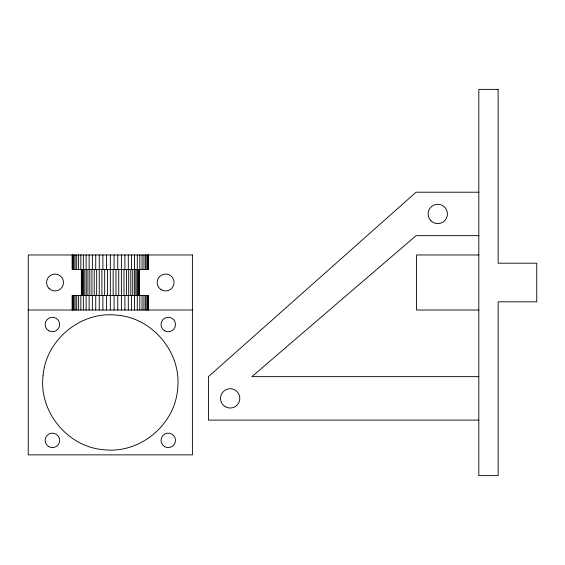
<?xml version="1.0" encoding="UTF-8"?>
<svg xmlns="http://www.w3.org/2000/svg" width="565" height="565" viewBox="0 0 565 565"><rect width="100%" height="100%" fill="white"/><g stroke="black" fill="none" stroke-linecap="round" stroke-linejoin="round"><path stroke-width="0.85" d="M478.816 192.213L416.052 192.213L208.443 376.643L208.443 420.099L478.816 420.099M478.816 235.669L416.052 235.669L251.898 376.643L478.816 376.643M478.816 254.977L416.532 254.977L416.532 310.023L478.816 310.023M28.25 310.023L192.404 310.023M148.468 254.977L148.468 269.463L72.186 269.463L72.186 254.977M148.468 310.023L148.468 295.537L72.186 295.537L72.186 310.023M148.284 254.977L148.284 269.463M148.284 295.537L148.284 310.023M147.733 254.977L147.733 269.463M147.733 295.537L147.733 310.023M146.822 254.977L146.822 269.463M146.822 295.537L146.822 310.023M145.565 254.977L145.565 269.463M145.565 295.537L145.565 310.023M143.962 254.977L143.962 269.463M143.962 295.537L143.962 310.023M142.041 254.977L142.041 269.463M142.041 295.537L142.041 310.023M139.809 254.977L139.809 269.463M139.809 295.537L139.809 310.023M139.294 269.463L139.294 295.537M139.152 269.463L139.152 295.537M138.736 269.463L138.736 295.537M138.044 269.463L138.044 295.537M137.295 254.977L137.295 269.463M137.295 295.537L137.295 310.023M137.09 269.463L137.09 295.537M135.875 269.463L135.875 295.537M134.519 254.977L134.519 269.463M134.519 295.537L134.519 310.023M134.413 269.463L134.413 295.537M132.719 269.463L132.719 295.537M131.518 254.977L131.518 269.463M131.518 295.537L131.518 310.023M130.812 269.463L130.812 295.537M128.7 269.463L128.7 295.537M128.304 254.977L128.304 269.463M128.304 295.537L128.304 310.023M126.419 269.463L126.419 295.537M124.922 254.977L124.922 269.463M124.922 295.537L124.922 310.023M123.982 269.463L123.982 295.537M121.397 254.977L121.397 310.023M118.735 269.463L118.735 295.537M117.767 254.977L117.767 269.463M117.767 295.537L117.767 310.023M115.98 269.463L115.98 295.537M114.066 254.977L114.066 269.463M114.066 295.537L114.066 310.023M113.162 269.463L113.162 295.537M110.323 254.977L110.323 310.023M107.484 269.463L107.484 295.537M106.587 254.977L106.587 269.463M106.587 295.537L106.587 310.023M104.673 269.463L104.673 295.537M102.887 254.977L102.887 269.463M102.887 295.537L102.887 310.023M101.919 269.463L101.919 295.537M99.256 254.977L99.256 310.023M96.672 269.463L96.672 295.537M95.732 254.977L95.732 269.463M95.732 295.537L95.732 310.023M94.235 269.463L94.235 295.537M92.349 254.977L92.349 269.463M92.349 295.537L92.349 310.023M91.947 269.463L91.947 295.537M89.842 269.463L89.842 295.537M89.136 254.977L89.136 269.463M89.136 295.537L89.136 310.023M87.935 269.463L87.935 295.537M86.24 269.463L86.24 295.537M86.127 254.977L86.127 269.463M86.127 295.537L86.127 310.023M84.778 269.463L84.778 295.537M83.564 269.463L83.564 295.537M83.359 254.977L83.359 269.463M83.359 295.537L83.359 310.023M82.603 269.463L82.603 295.537M81.918 269.463L81.918 295.537M81.494 269.463L81.494 295.537M81.36 269.463L81.36 295.537M80.844 254.977L80.844 269.463M80.844 295.537L80.844 310.023M78.613 254.977L78.613 269.463M78.613 295.537L78.613 310.023M76.692 254.977L76.692 269.463M76.692 295.537L76.692 310.023M75.088 254.977L75.088 269.463M75.088 295.537L75.088 310.023M73.824 254.977L73.824 269.463M73.824 295.537L73.824 310.023M72.92 254.977L72.92 269.463M72.92 295.537L72.92 310.023M72.369 254.977L72.369 269.463M72.369 295.537L72.369 310.023M43.06 375.817C38.688 411.68 67.666 447 103.699 449.705C139.569 454.076 174.882 425.099 177.594 389.066C181.965 353.196 152.981 317.883 116.948 315.171C81.085 310.799 45.772 339.784 43.06 375.817M498.125 89.383L478.816 89.383L478.816 475.617L498.125 475.617L498.125 301.809L536.75 301.809L536.75 263.191L498.125 263.191L498.125 89.383M192.404 254.977L28.25 254.977L28.25 454.86L192.404 454.86L192.404 254.977M430.947 220.767A9.654 9.654 0 0 0 447.106 216.444A9.654 9.654 0 0 0 435.276 204.615A9.654 9.654 0 0 0 430.947 220.767M225.343 406.736A9.654 9.654 0 0 0 239.828 398.374A9.654 9.654 0 0 0 225.343 390.012A9.654 9.654 0 0 0 225.343 406.736M48.767 446.647A7.239 7.239 0 0 0 59.629 440.375A7.239 7.239 0 0 0 48.767 434.104A7.239 7.239 0 0 0 48.767 446.647M48.767 330.772A7.239 7.239 0 0 0 59.629 324.501A7.239 7.239 0 0 0 48.767 318.229A7.239 7.239 0 0 0 48.767 330.772M164.641 330.772A7.239 7.239 0 0 0 175.503 324.501A7.239 7.239 0 0 0 164.641 318.229A7.239 7.239 0 0 0 164.641 330.772M164.641 446.647A7.239 7.239 0 0 0 175.503 440.375A7.239 7.239 0 0 0 164.641 434.104A7.239 7.239 0 0 0 164.641 446.647M161.385 289.817A8.447 8.447 0 0 0 174.055 282.5A8.447 8.447 0 0 0 161.385 275.183A8.447 8.447 0 0 0 161.385 289.817M49.07 288.475A8.447 8.447 0 0 0 63.209 284.689A8.447 8.447 0 0 0 52.856 274.336A8.447 8.447 0 0 0 49.07 288.475"/></g></svg>
